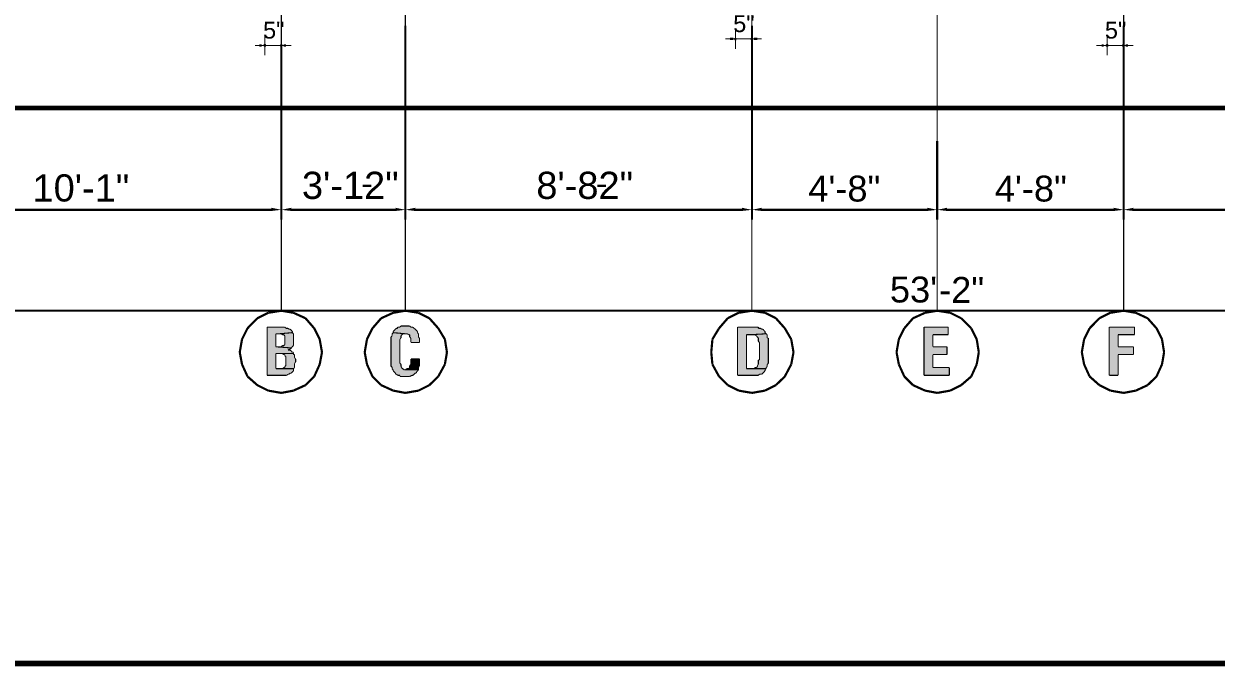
# Model space of a CAD drawing. Header units: millimetres. Extents: x 5 to 350, y 3 to 213.
# Drawn here: x 97.6 to 189.7, y 2.9 to 52.6 of the extents above; entities that cross this region are included whole.
import ezdxf

# ---------------------------------------------------------------- set-up
doc = ezdxf.new("R2010")
doc.units = ezdxf.units.MM
for name, color, linetype in [('H', 251, 'Continuous'), ('P', 255, 'Continuous'), ('T', 255, 'Continuous')]:
    doc.layers.add(name, color=color, linetype=linetype)
doc.styles.get("Standard").update_dxf_attribs({"font": 'arial.ttf'})

msp = doc.modelspace()

# ---------------------------------------------------------------- hatches: boundary and pattern name
at = {"layer": 'H', "linetype": 'Continuous'}
for points in [[(116.082, 50.888), (116.17, 50.976), (116.24, 50.888), (116.082, 50.888)], [(116.17, 50.8), (116.082, 50.888), (116.24, 50.888), (116.17, 50.8)], [(116.24, 50.888), (116.17, 50.976), (116.24, 51.047), (116.24, 50.888)], [(116.17, 50.8), (116.24, 50.888), (116.24, 50.8), (116.17, 50.8)], [(116.24, 50.888), (116.24, 51.047), (116.328, 50.976), (116.24, 50.888)], [(116.24, 50.888), (116.328, 50.976), (116.328, 50.888), (116.24, 50.888)], [(116.24, 50.8), (116.24, 50.888), (116.328, 50.8), (116.24, 50.8)], [(116.328, 50.8), (116.24, 50.888), (116.328, 50.888), (116.328, 50.8)], [(117.352, 50.888), (117.44, 50.976), (117.51, 50.888), (117.352, 50.888)], [(117.44, 50.8), (117.352, 50.888), (117.51, 50.888), (117.44, 50.8)], [(117.51, 50.888), (117.44, 50.976), (117.51, 51.047), (117.51, 50.888)], [(117.44, 50.8), (117.51, 50.888), (117.51, 50.8), (117.44, 50.8)], [(117.51, 50.888), (117.51, 51.047), (117.598, 50.976), (117.51, 50.888)], [(117.51, 50.888), (117.598, 50.976), (117.598, 50.888), (117.51, 50.888)], [(117.51, 50.8), (117.51, 50.888), (117.598, 50.8), (117.51, 50.8)], [(117.598, 50.8), (117.51, 50.888), (117.598, 50.888), (117.598, 50.8)], [(152.576, 51.4), (152.488, 51.47), (152.576, 51.47), (152.576, 51.4)], [(152.488, 51.4), (152.488, 51.47), (152.576, 51.4), (152.488, 51.4)], [(152.488, 51.312), (152.488, 51.4), (152.576, 51.4), (152.488, 51.312)], [(152.576, 51.223), (152.488, 51.312), (152.576, 51.4), (152.576, 51.223)], [(152.576, 51.4), (152.647, 51.47), (152.647, 51.4), (152.576, 51.4)], [(152.576, 51.4), (152.576, 51.47), (152.647, 51.47), (152.576, 51.4)], [(152.576, 51.223), (152.576, 51.4), (152.647, 51.312), (152.576, 51.223)], [(152.647, 51.312), (152.576, 51.4), (152.647, 51.4), (152.647, 51.312)], [(153.846, 51.4), (153.758, 51.47), (153.846, 51.47), (153.846, 51.4)], [(153.758, 51.4), (153.758, 51.47), (153.846, 51.4), (153.758, 51.4)], [(153.758, 51.312), (153.758, 51.4), (153.846, 51.4), (153.758, 51.312)], [(153.846, 51.223), (153.758, 51.312), (153.846, 51.4), (153.846, 51.223)], [(153.846, 51.4), (153.917, 51.47), (154.005, 51.4), (153.846, 51.4)], [(153.846, 51.4), (153.846, 51.47), (153.917, 51.47), (153.846, 51.4)], [(153.846, 51.223), (153.846, 51.4), (153.917, 51.312), (153.846, 51.223)], [(153.917, 51.312), (153.846, 51.4), (154.005, 51.4), (153.917, 51.312)], [(181.098, 50.888), (181.187, 50.976), (181.275, 50.888), (181.098, 50.888)], [(181.187, 50.8), (181.098, 50.888), (181.275, 50.888), (181.187, 50.8)], [(181.275, 50.888), (181.187, 50.976), (181.275, 51.047), (181.275, 50.888)], [(181.187, 50.8), (181.275, 50.888), (181.275, 50.8), (181.187, 50.8)], [(181.275, 50.888), (181.275, 51.047), (181.363, 50.976), (181.275, 50.888)], [(181.275, 50.888), (181.363, 50.976), (181.363, 50.888), (181.275, 50.888)], [(181.275, 50.8), (181.275, 50.888), (181.363, 50.8), (181.275, 50.8)], [(181.363, 50.8), (181.275, 50.888), (181.363, 50.888), (181.363, 50.8)], [(182.368, 50.888), (182.457, 50.976), (182.545, 50.888), (182.368, 50.888)], [(182.457, 50.8), (182.368, 50.888), (182.545, 50.888), (182.457, 50.8)], [(182.545, 50.888), (182.457, 50.976), (182.545, 51.047), (182.545, 50.888)], [(182.457, 50.8), (182.545, 50.888), (182.545, 50.8), (182.457, 50.8)], [(182.545, 50.888), (182.545, 51.047), (182.633, 50.976), (182.545, 50.888)], [(182.545, 50.888), (182.633, 50.976), (182.633, 50.888), (182.545, 50.888)], [(182.545, 50.8), (182.545, 50.888), (182.633, 50.8), (182.545, 50.8)], [(182.633, 50.8), (182.545, 50.888), (182.633, 50.888), (182.633, 50.8)], [(116.752, 38.1), (116.752, 38.347), (117.51, 38.188), (116.752, 38.1)], [(118.286, 38.1), (117.51, 38.188), (118.286, 38.347), (118.286, 38.1)], [(126.33, 38.1), (126.33, 38.347), (127.088, 38.188), (126.33, 38.1)], [(127.847, 38.1), (127.088, 38.188), (127.847, 38.347), (127.847, 38.1)], [(153.07, 38.1), (153.07, 38.347), (153.846, 38.188), (153.07, 38.1)], [(154.605, 38.1), (153.846, 38.188), (154.605, 38.347), (154.605, 38.1)], [(167.393, 38.1), (167.393, 38.347), (168.152, 38.188), (167.393, 38.1)], [(168.91, 38.1), (168.152, 38.188), (168.91, 38.347), (168.91, 38.1)], [(181.786, 38.1), (181.786, 38.347), (182.545, 38.188), (181.786, 38.1)], [(183.303, 38.1), (182.545, 38.188), (183.303, 38.347), (183.303, 38.1)], [(116.417, 25.4), (116.417, 29.122), (117.775, 29.122), (117.863, 29.034), (118.022, 29.034), (118.11, 28.963), (118.198, 28.963), (118.357, 28.787), (118.357, 28.698), (117.352, 28.61), (117.087, 28.61), (117.087, 27.605), (118.286, 27.517), (118.198, 27.428), (118.11, 27.428), (118.022, 27.34), (118.198, 27.34), (118.357, 27.182), (118.445, 27.182), (118.445, 27.093), (117.087, 27.093), (117.087, 25.912), (118.445, 25.912), (118.445, 25.735), (118.286, 25.576), (118.198, 25.576), (118.11, 25.488), (118.022, 25.488), (117.934, 25.4), (116.417, 25.4)], [(118.286, 27.517), (117.087, 27.605), (117.51, 27.605), (117.598, 27.693), (117.687, 27.693), (117.775, 27.764), (117.775, 28.452), (117.687, 28.54), (117.598, 28.54), (117.51, 28.61), (117.352, 28.61), (118.357, 28.698), (118.445, 28.61), (118.445, 27.693), (118.286, 27.517)], [(126.665, 25.312), (126.665, 25.4), (126.488, 25.4), (126.4, 25.488), (126.33, 25.488), (126.33, 25.576), (126.153, 25.735), (126.153, 25.823), (126.065, 25.912), (126.065, 26.07), (125.977, 26.07), (125.977, 28.363), (126.065, 28.452), (126.065, 28.61), (126.153, 28.698), (127.088, 28.61), (126.912, 28.61), (126.753, 28.452), (126.753, 28.275), (126.665, 28.187), (126.665, 26.335), (126.753, 26.247), (126.753, 26.07), (126.824, 26), (126.824, 25.912), (126.912, 25.912), (127, 25.823), (128.094, 25.823), (127.935, 25.647), (127.935, 25.576), (127.847, 25.576), (127.67, 25.4), (127.6, 25.4), (127.423, 25.312), (126.665, 25.312)], [(127.512, 27.94), (127.512, 28.275), (127.423, 28.363), (127.423, 28.54), (127.335, 28.54), (127.247, 28.61), (127.088, 28.61), (126.153, 28.698), (126.153, 28.787), (126.4, 29.034), (126.488, 29.034), (126.488, 29.122), (126.665, 29.122), (126.753, 29.21), (127.423, 29.21), (127.512, 29.122), (127.67, 29.122), (128.023, 28.787), (128.023, 28.698), (128.094, 28.61), (128.094, 28.363), (128.182, 28.275), (128.182, 27.94), (127.512, 27.94)], [(152.735, 25.4), (152.735, 29.122), (154.34, 29.122), (154.34, 29.034), (154.517, 29.034), (154.605, 28.963), (154.693, 28.963), (154.852, 28.787), (154.852, 28.698), (154.94, 28.61), (153.758, 28.54), (153.423, 28.54), (153.423, 25.912), (154.94, 25.912), (154.852, 25.823), (154.852, 25.735), (154.605, 25.488), (154.428, 25.488), (154.34, 25.4), (152.735, 25.4)], [(154.005, 25.912), (154.093, 26), (154.182, 26), (154.27, 26.07), (154.27, 26.158), (154.34, 26.247), (154.34, 26.582), (154.428, 26.582), (154.428, 27.94), (154.34, 28.028), (154.34, 28.275), (154.093, 28.54), (153.758, 28.54), (154.94, 28.61), (155.028, 28.54), (155.028, 28.275), (155.116, 28.275), (155.116, 26.335), (155.028, 26.247), (155.028, 26.07), (154.94, 26), (154.94, 25.912), (154.005, 25.912)], [(167.128, 25.4), (167.128, 29.122), (168.998, 29.122), (168.998, 28.54), (167.816, 28.54), (167.816, 27.605), (168.91, 27.605), (168.91, 27.005), (167.816, 27.005), (167.816, 26), (169.086, 26), (169.086, 25.4), (167.128, 25.4)], [(181.434, 25.4), (181.434, 29.122), (183.392, 29.122), (183.392, 28.54), (182.122, 28.54), (182.122, 27.605), (183.303, 27.605), (183.303, 27.005), (182.122, 27.005), (182.122, 25.4), (181.434, 25.4)], [(117.598, 25.912), (117.687, 26), (117.775, 26), (117.775, 26.07), (117.863, 26.158), (117.863, 26.846), (117.775, 26.917), (117.775, 27.005), (117.687, 27.005), (117.598, 27.093), (118.445, 27.093), (118.445, 27.005), (118.533, 27.005), (118.533, 26.758), (118.622, 26.67), (118.622, 26.423), (118.533, 26.335), (118.533, 26), (118.445, 25.912), (117.598, 25.912)], [(127.088, 25.823), (127.176, 25.912), (127.335, 25.912), (127.423, 26), (127.423, 26.158), (127.512, 26.247), (127.512, 26.67), (128.182, 26.67), (128.182, 26.158), (128.094, 26), (128.094, 25.823), (127.088, 25.823)]]:
    msp.add_hatch(color=256, dxfattribs=at).paths.add_polyline_path(points)

# ---------------------------------------------------------------- linework, layer by layer
at = {"layer": 'P'}
for points, const_width in [([(117.51, 30.392), (117.51, 200.572)], 0.085), ([(127.088, 30.392), (127.088, 200.572)], 0.085), ([(153.846, 30.392), (153.846, 200.572)], 0.085), ([(168.152, 30.392), (168.152, 200.572)], 0.085), ([(182.545, 30.392), (182.545, 200.572)], 0.085), ([(127.088, 52.405), (127.088, 37.43)], 0.169), ([(127.088, 52.405), (127.088, 37.43)], 0.169), ([(153.846, 52.405), (153.846, 37.43)], 0.169), ([(153.846, 52.405), (153.846, 37.43)], 0.169), ([(182.545, 52.405), (182.545, 37.43)], 0.169), ([(182.545, 52.405), (182.545, 37.43)], 0.169), ([(116.24, 51.647), (116.24, 50.13)], 0.085), ([(117.51, 50.13), (117.51, 51.647)], 0.085), ([(152.576, 52.158), (152.576, 50.624)], 0.085), ([(153.846, 50.624), (153.846, 52.158)], 0.085), ([(181.275, 51.647), (181.275, 50.13)], 0.085), ([(182.545, 50.13), (182.545, 51.647)], 0.085), ([(115.482, 50.888), (117.016, 50.888)], 0.085), ([(115.993, 50.888), (115.817, 50.888)], 0.169), ([(118.286, 50.888), (116.752, 50.888)], 0.085), ([(117.51, 50.888), (117.51, 37.43)], 0.169), ([(117.51, 50.888), (117.51, 37.43)], 0.169), ([(117.687, 50.888), (117.863, 50.888)], 0.169), ([(151.8, 51.4), (153.335, 51.4)], 0.085), ([(152.4, 51.4), (152.153, 51.4)], 0.169), ([(154.605, 51.4), (153.07, 51.4)], 0.085), ([(154.005, 51.4), (154.27, 51.4)], 0.169), ([(180.428, 50.888), (182.033, 50.888)], 0.085), ([(181.01, 50.888), (180.852, 50.888)], 0.169), ([(183.303, 50.888), (181.786, 50.888)], 0.085), ([(182.704, 50.888), (182.88, 50.888)], 0.169), ([(63.747, 46.055), (260.35, 46.055)], 0.339), ([(168.152, 43.515), (168.152, 37.43)], 0.169), ([(168.152, 43.515), (168.152, 37.43)], 0.169), ([(123.79, 40.04), (124.46, 40.04)], 0.169), ([(141.905, 40.04), (142.575, 40.04)], 0.169), ([(87.295, 38.188), (116.752, 38.188)], 0.169), ([(118.286, 38.188), (126.33, 38.188)], 0.169), ([(127.847, 38.188), (153.07, 38.188)], 0.169), ([(154.605, 38.188), (167.393, 38.188)], 0.169), ([(168.91, 38.188), (181.786, 38.188)], 0.169), ([(183.303, 38.188), (208.88, 38.188)], 0.169), ([(87.295, 30.392), (249.096, 30.392)], 0.169), ([(117.51, 30.392), (116.505, 30.233)], 0.169), ([(118.445, 30.233), (117.51, 30.392)], 0.169), ([(127.088, 30.392), (126.153, 30.233)], 0.169), ([(128.094, 30.233), (127.088, 30.392)], 0.169), ([(153.846, 30.392), (152.823, 30.233)], 0.169), ([(154.852, 30.233), (153.846, 30.392)], 0.169), ([(168.152, 30.392), (167.217, 30.233)], 0.169), ([(169.157, 30.233), (168.152, 30.392)], 0.169), ([(182.545, 30.392), (181.522, 30.233)], 0.169), ([(183.48, 30.233), (182.545, 30.392)], 0.169), ([(115.658, 29.81), (114.9, 29.034)], 0.169), ([(116.505, 30.233), (115.658, 29.81)], 0.169), ([(119.38, 29.81), (118.445, 30.233)], 0.169), ([(120.05, 29.034), (119.38, 29.81)], 0.169), ([(125.218, 29.81), (124.548, 29.034)], 0.169), ([(126.153, 30.233), (125.218, 29.81)], 0.169), ([(128.94, 29.81), (128.094, 30.233)], 0.169), ([(129.628, 29.034), (128.94, 29.81)], 0.169), ([(151.977, 29.81), (151.306, 29.034)], 0.169), ([(152.823, 30.233), (151.977, 29.81)], 0.169), ([(155.698, 29.81), (154.852, 30.233)], 0.169), ([(156.386, 29.034), (155.698, 29.81)], 0.169), ([(166.282, 29.81), (165.612, 29.034)], 0.169), ([(167.217, 30.233), (166.282, 29.81)], 0.169), ([(170.004, 29.81), (169.157, 30.233)], 0.169), ([(170.78, 29.034), (170.004, 29.81)], 0.169), ([(180.675, 29.81), (179.917, 29.034)], 0.169), ([(181.522, 30.233), (180.675, 29.81)], 0.169), ([(184.397, 29.81), (183.48, 30.233)], 0.169), ([(185.085, 29.034), (184.397, 29.81)], 0.169), ([(114.9, 29.034), (114.476, 28.187)], 0.169), ([(117.51, 29.122), (116.417, 29.122)], 0.085), ([(116.417, 29.122), (116.417, 25.4)], 0.085), ([(117.087, 27.605), (117.087, 28.61)], 0.085), ([(117.087, 28.61), (117.352, 28.61)], 0.085), ([(118.357, 28.698), (117.352, 28.61)], 0.085), ([(117.352, 28.61), (118.357, 28.698)], 0.085), ([(117.352, 28.61), (117.44, 28.61)], 0.085), ([(117.44, 28.61), (117.51, 28.61)], 0.085), ([(117.687, 29.122), (117.51, 29.122)], 0.085), ([(117.51, 28.61), (117.598, 28.54)], 0.085), ([(117.598, 28.54), (117.687, 28.54)], 0.085), ([(117.775, 29.122), (117.687, 29.122)], 0.085), ([(117.687, 28.54), (117.775, 28.452)], 0.085), ([(117.863, 29.034), (117.775, 29.122)], 0.085), ([(117.934, 29.034), (117.863, 29.034)], 0.085), ([(118.022, 29.034), (117.934, 29.034)], 0.085), ([(118.11, 28.963), (118.022, 29.034)], 0.085), ([(118.198, 28.963), (118.11, 28.963)], 0.085), ([(118.286, 28.875), (118.198, 28.963)], 0.085), ([(118.357, 28.787), (118.286, 28.875)], 0.085), ([(118.357, 28.698), (118.357, 28.787)], 0.085), ([(118.445, 28.61), (118.357, 28.698)], 0.085), ([(118.445, 28.54), (118.445, 28.61)], 0.085), ([(118.445, 28.363), (118.445, 28.54)], 0.085), ([(120.474, 28.187), (120.05, 29.034)], 0.169), ([(124.548, 29.034), (124.125, 28.187)], 0.169), ([(126.153, 28.698), (126.065, 28.61)], 0.085), ([(126.065, 28.61), (126.065, 28.54)], 0.085), ([(126.065, 28.54), (126.065, 28.452)], 0.085), ([(126.242, 28.875), (126.153, 28.787)], 0.085), ([(126.153, 28.787), (126.153, 28.698)], 0.085), ([(127.088, 28.61), (126.153, 28.698)], 0.085), ([(126.153, 28.698), (127.088, 28.61)], 0.085), ([(126.33, 28.963), (126.242, 28.875)], 0.085), ([(126.4, 29.034), (126.33, 28.963)], 0.085), ([(126.488, 29.034), (126.4, 29.034)], 0.085), ([(126.577, 29.122), (126.488, 29.122)], 0.085), ([(126.488, 29.122), (126.488, 29.034)], 0.085), ([(126.665, 29.122), (126.577, 29.122)], 0.085), ([(126.753, 29.21), (126.665, 29.122)], 0.085), ([(126.824, 29.21), (126.753, 29.21)], 0.085), ([(126.753, 28.452), (126.824, 28.54)], 0.085), ([(127, 29.21), (126.824, 29.21)], 0.085), ([(126.824, 28.54), (126.912, 28.61)], 0.085), ([(126.912, 28.61), (127, 28.61)], 0.085), ([(127.088, 29.21), (127, 29.21)], 0.085), ([(127, 28.61), (127.088, 28.61)], 0.085), ([(127.176, 29.21), (127.088, 29.21)], 0.085), ([(127.088, 28.61), (127.176, 28.61)], 0.085), ([(127.335, 29.21), (127.176, 29.21)], 0.085), ([(127.176, 28.61), (127.247, 28.61)], 0.085), ([(127.247, 28.61), (127.335, 28.54)], 0.085), ([(127.423, 29.21), (127.335, 29.21)], 0.085), ([(127.335, 28.54), (127.423, 28.54)], 0.085), ([(127.512, 29.122), (127.423, 29.21)], 0.085), ([(127.423, 28.54), (127.423, 28.452)], 0.085), ([(127.6, 29.122), (127.512, 29.122)], 0.085), ([(127.67, 29.122), (127.6, 29.122)], 0.085), ([(127.758, 29.034), (127.67, 29.122)], 0.085), ([(127.847, 28.963), (127.758, 29.034)], 0.085), ([(127.935, 28.875), (127.847, 28.963)], 0.085), ([(128.023, 28.787), (127.935, 28.875)], 0.085), ([(128.023, 28.698), (128.023, 28.787)], 0.085), ([(128.094, 28.61), (128.023, 28.698)], 0.085), ([(128.094, 28.54), (128.094, 28.61)], 0.085), ([(128.094, 28.452), (128.094, 28.54)], 0.085), ([(130.14, 28.187), (129.628, 29.034)], 0.169), ([(151.306, 29.034), (150.795, 28.187)], 0.169), ([(153.917, 29.122), (152.735, 29.122)], 0.085), ([(152.735, 29.122), (152.735, 25.4)], 0.085), ([(153.423, 25.912), (153.423, 28.54)], 0.085), ([(153.423, 28.54), (153.758, 28.54)], 0.085), ([(154.94, 28.61), (153.758, 28.54)], 0.085), ([(153.758, 28.54), (154.94, 28.61)], 0.085), ([(153.758, 28.54), (153.846, 28.54)], 0.085), ([(153.846, 28.54), (154.005, 28.54)], 0.085), ([(154.005, 29.122), (153.917, 29.122)], 0.085), ([(154.093, 29.122), (154.005, 29.122)], 0.085), ([(154.005, 28.54), (154.093, 28.54)], 0.085), ([(154.182, 29.122), (154.093, 29.122)], 0.085), ([(154.093, 28.54), (154.182, 28.452)], 0.085), ([(154.34, 29.122), (154.182, 29.122)], 0.085), ([(154.34, 29.034), (154.34, 29.122)], 0.085), ([(154.428, 29.034), (154.34, 29.034)], 0.085), ([(154.517, 29.034), (154.428, 29.034)], 0.085), ([(154.605, 28.963), (154.517, 29.034)], 0.085), ([(154.693, 28.963), (154.605, 28.963)], 0.085), ([(154.764, 28.875), (154.693, 28.963)], 0.085), ([(154.852, 28.787), (154.764, 28.875)], 0.085), ([(154.852, 28.698), (154.852, 28.787)], 0.085), ([(154.94, 28.61), (154.852, 28.698)], 0.085), ([(155.028, 28.54), (154.94, 28.61)], 0.085), ([(155.028, 28.452), (155.028, 28.54)], 0.085), ([(156.88, 28.187), (156.386, 29.034)], 0.169), ([(165.612, 29.034), (165.188, 28.187)], 0.169), ([(168.998, 29.122), (167.128, 29.122)], 0.085), ([(167.128, 29.122), (167.128, 25.4)], 0.085), ([(167.816, 27.605), (167.816, 28.54)], 0.085), ([(167.816, 28.54), (168.998, 28.54)], 0.085), ([(168.998, 28.54), (168.998, 29.122)], 0.085), ([(171.203, 28.187), (170.78, 29.034)], 0.169), ([(179.917, 29.034), (179.493, 28.187)], 0.169), ([(183.392, 29.122), (181.434, 29.122)], 0.085), ([(181.434, 29.122), (181.434, 25.4)], 0.085), ([(182.122, 27.605), (182.122, 28.54)], 0.085), ([(182.122, 28.54), (183.392, 28.54)], 0.085), ([(183.392, 28.54), (183.392, 29.122)], 0.085), ([(185.508, 28.187), (185.085, 29.034)], 0.169), ([(114.476, 28.187), (114.3, 27.182)], 0.169), ([(117.352, 27.605), (117.087, 27.605)], 0.085), ([(117.087, 27.605), (118.286, 27.517)], 0.085), ([(118.286, 27.517), (117.087, 27.605)], 0.085), ([(117.44, 27.605), (117.352, 27.605)], 0.085), ([(117.51, 27.605), (117.44, 27.605)], 0.085), ([(117.598, 27.693), (117.51, 27.605)], 0.085), ([(117.687, 27.693), (117.598, 27.693)], 0.085), ([(117.775, 27.764), (117.687, 27.693)], 0.085), ([(117.775, 28.452), (117.775, 28.363)], 0.085), ([(117.775, 28.363), (117.775, 28.275)], 0.085), ([(117.775, 28.275), (117.775, 28.116)], 0.085), ([(117.775, 28.116), (117.775, 28.028)], 0.085), ([(117.775, 28.028), (117.775, 27.94)], 0.085), ([(117.775, 27.94), (117.775, 27.852)], 0.085), ([(117.775, 27.852), (117.775, 27.764)], 0.085), ([(118.286, 27.517), (118.357, 27.605)], 0.085), ([(118.357, 27.605), (118.445, 27.693)], 0.085), ([(118.445, 28.275), (118.445, 28.363)], 0.085), ([(118.445, 28.187), (118.445, 28.275)], 0.085), ([(118.445, 28.116), (118.445, 28.187)], 0.085), ([(118.445, 27.94), (118.445, 28.116)], 0.085), ([(118.445, 27.852), (118.445, 27.94)], 0.085), ([(118.445, 27.764), (118.445, 27.852)], 0.085), ([(118.445, 27.693), (118.445, 27.764)], 0.085), ([(120.65, 27.182), (120.474, 28.187)], 0.169), ([(124.125, 28.187), (123.948, 27.182)], 0.169), ([(126.065, 28.452), (125.977, 28.363)], 0.085), ([(125.977, 28.363), (125.977, 28.187)], 0.085), ([(125.977, 28.187), (125.977, 28.116)], 0.085), ([(125.977, 28.116), (125.977, 28.028)], 0.085), ([(125.977, 28.028), (125.977, 27.94)], 0.085), ([(125.977, 27.94), (125.977, 27.852)], 0.085), ([(125.977, 27.852), (125.977, 27.764)], 0.085), ([(125.977, 27.764), (125.977, 27.605)], 0.085), ([(125.977, 27.605), (125.977, 27.517)], 0.085), ([(126.665, 28.187), (126.753, 28.275)], 0.085), ([(126.665, 28.116), (126.665, 28.187)], 0.085), ([(126.665, 28.028), (126.665, 28.116)], 0.085), ([(126.665, 27.94), (126.665, 28.028)], 0.085), ([(126.665, 27.852), (126.665, 27.94)], 0.085), ([(126.665, 27.693), (126.665, 27.852)], 0.085), ([(126.665, 27.517), (126.665, 27.693)], 0.085), ([(126.753, 28.363), (126.753, 28.452)], 0.085), ([(126.753, 28.275), (126.753, 28.363)], 0.085), ([(127.423, 28.452), (127.423, 28.363)], 0.085), ([(127.423, 28.363), (127.512, 28.275)], 0.085), ([(127.512, 28.275), (127.512, 28.187)], 0.085), ([(127.512, 28.187), (127.512, 28.028)], 0.085), ([(127.512, 28.028), (127.512, 27.94)], 0.085), ([(127.512, 27.94), (128.182, 27.94)], 0.085), ([(128.094, 28.363), (128.094, 28.452)], 0.085), ([(128.182, 28.275), (128.094, 28.363)], 0.085), ([(128.182, 28.116), (128.182, 28.275)], 0.085), ([(128.182, 28.028), (128.182, 28.116)], 0.085), ([(128.182, 27.94), (128.182, 28.028)], 0.085), ([(130.298, 27.182), (130.14, 28.187)], 0.169), ([(150.795, 28.187), (150.707, 27.182)], 0.169), ([(154.182, 28.452), (154.27, 28.363)], 0.085), ([(154.27, 28.363), (154.34, 28.275)], 0.085), ([(154.34, 28.275), (154.34, 28.187)], 0.085), ([(154.34, 28.187), (154.34, 28.116)], 0.085), ([(154.34, 28.116), (154.34, 28.028)], 0.085), ([(154.34, 28.028), (154.428, 27.94)], 0.085), ([(154.428, 27.94), (154.428, 27.852)], 0.085), ([(154.428, 27.852), (154.428, 27.764)], 0.085), ([(154.428, 27.764), (154.428, 27.693)], 0.085), ([(154.428, 27.693), (154.428, 27.517)], 0.085), ([(155.028, 28.363), (155.028, 28.452)], 0.085), ([(155.028, 28.275), (155.028, 28.363)], 0.085), ([(155.116, 28.275), (155.028, 28.275)], 0.085), ([(155.116, 28.187), (155.116, 28.275)], 0.085), ([(155.116, 28.116), (155.116, 28.187)], 0.085), ([(155.116, 27.94), (155.116, 28.116)], 0.085), ([(155.116, 27.852), (155.116, 27.94)], 0.085), ([(155.116, 27.764), (155.116, 27.852)], 0.085), ([(155.116, 27.605), (155.116, 27.764)], 0.085), ([(155.116, 27.517), (155.116, 27.605)], 0.085), ([(157.057, 27.182), (156.88, 28.187)], 0.169), ([(165.188, 28.187), (165.012, 27.182)], 0.169), ([(168.91, 27.605), (167.816, 27.605)], 0.085), ([(168.91, 27.005), (168.91, 27.605)], 0.085), ([(171.362, 27.182), (171.203, 28.187)], 0.169), ([(179.493, 28.187), (179.317, 27.182)], 0.169), ([(183.303, 27.605), (182.122, 27.605)], 0.085), ([(183.303, 27.005), (183.303, 27.605)], 0.085), ([(185.667, 27.182), (185.508, 28.187)], 0.169), ([(114.3, 27.182), (114.476, 26.247)], 0.169), ([(117.087, 25.912), (117.087, 27.093)], 0.085), ([(117.087, 27.093), (117.352, 27.093)], 0.085), ([(118.445, 27.093), (117.352, 27.093)], 0.085), ([(117.352, 27.093), (117.44, 27.093)], 0.085), ([(117.352, 27.093), (118.445, 27.093)], 0.085), ([(117.44, 27.093), (117.51, 27.093)], 0.085), ([(117.51, 27.093), (117.598, 27.093)], 0.085), ([(117.598, 27.093), (117.687, 27.005)], 0.085), ([(117.687, 27.005), (117.775, 27.005)], 0.085), ([(117.775, 27.005), (117.775, 26.917)], 0.085), ([(117.775, 26.917), (117.863, 26.846)], 0.085), ([(117.863, 26.846), (117.863, 26.758)], 0.085), ([(117.863, 26.758), (117.863, 26.582)], 0.085), ([(118.022, 27.34), (118.11, 27.428)], 0.085), ([(118.11, 27.34), (118.022, 27.34)], 0.085), ([(118.11, 27.428), (118.198, 27.428)], 0.085), ([(118.198, 27.34), (118.11, 27.34)], 0.085), ([(118.198, 27.428), (118.286, 27.517)], 0.085), ([(118.286, 27.27), (118.198, 27.34)], 0.085), ([(118.357, 27.182), (118.286, 27.27)], 0.085), ([(118.445, 27.182), (118.357, 27.182)], 0.085), ([(118.445, 27.093), (118.445, 27.182)], 0.085), ([(118.445, 27.005), (118.445, 27.093)], 0.085), ([(118.533, 27.005), (118.445, 27.005)], 0.085), ([(118.533, 26.846), (118.533, 27.005)], 0.085), ([(118.533, 26.758), (118.533, 26.846)], 0.085), ([(118.622, 26.67), (118.533, 26.758)], 0.085), ([(118.622, 26.582), (118.622, 26.67)], 0.085), ([(120.474, 26.247), (120.65, 27.182)], 0.169), ([(120.65, 27.182), (120.65, 27.182)], 0.169), ([(123.948, 27.182), (124.125, 26.247)], 0.169), ([(125.977, 27.517), (125.977, 27.428)], 0.085), ([(125.977, 27.428), (125.977, 27.27)], 0.085), ([(125.977, 27.27), (125.977, 27.182)], 0.085), ([(125.977, 27.182), (125.977, 27.005)], 0.085), ([(125.977, 27.005), (125.977, 26.917)], 0.085), ([(125.977, 26.917), (125.977, 26.758)], 0.085), ([(125.977, 26.758), (125.977, 26.67)], 0.085), ([(125.977, 26.67), (125.977, 26.582)], 0.085), ([(126.665, 27.428), (126.665, 27.517)], 0.085), ([(126.665, 27.27), (126.665, 27.428)], 0.085), ([(126.665, 27.182), (126.665, 27.27)], 0.085), ([(126.665, 27.005), (126.665, 27.182)], 0.085), ([(126.665, 26.846), (126.665, 27.005)], 0.085), ([(126.665, 26.758), (126.665, 26.846)], 0.085), ([(126.665, 26.582), (126.665, 26.758)], 0.085), ([(128.182, 26.67), (127.512, 26.67)], 0.085), ([(127.512, 26.67), (127.512, 26.582)], 0.085), ([(128.182, 26.582), (128.182, 26.67)], 0.085), ([(128.182, 26.67), (128.182, 26.67)], 0.085), ([(130.14, 26.247), (130.298, 27.182)], 0.169), ([(130.298, 27.182), (130.298, 27.182)], 0.169), ([(150.707, 27.182), (150.795, 26.247)], 0.169), ([(154.428, 27.517), (154.428, 27.428)], 0.085), ([(154.428, 27.428), (154.428, 27.27)], 0.085), ([(154.428, 27.27), (154.428, 27.093)], 0.085), ([(154.428, 27.093), (154.428, 27.005)], 0.085), ([(154.428, 27.005), (154.428, 26.917)], 0.085), ([(154.428, 26.917), (154.428, 26.846)], 0.085), ([(154.428, 26.846), (154.428, 26.67)], 0.085), ([(154.428, 26.67), (154.428, 26.582)], 0.085), ([(155.116, 27.428), (155.116, 27.517)], 0.085), ([(155.116, 27.34), (155.116, 27.428)], 0.085), ([(155.116, 27.182), (155.116, 27.34)], 0.085), ([(155.116, 27.093), (155.116, 27.182)], 0.085), ([(155.116, 27.005), (155.116, 27.093)], 0.085), ([(155.116, 26.846), (155.116, 27.005)], 0.085), ([(155.116, 26.758), (155.116, 26.846)], 0.085), ([(155.116, 26.67), (155.116, 26.758)], 0.085), ([(155.116, 26.582), (155.116, 26.67)], 0.085), ([(156.88, 26.247), (157.057, 27.182)], 0.169), ([(157.057, 27.182), (157.057, 27.182)], 0.169), ([(165.012, 27.182), (165.188, 26.247)], 0.169), ([(167.816, 26), (167.816, 27.005)], 0.085), ([(167.816, 27.005), (168.91, 27.005)], 0.085), ([(171.203, 26.247), (171.362, 27.182)], 0.169), ([(171.362, 27.182), (171.362, 27.182)], 0.169), ([(179.317, 27.182), (179.493, 26.247)], 0.169), ([(182.122, 25.4), (182.122, 27.005)], 0.085), ([(182.122, 27.005), (183.303, 27.005)], 0.085), ([(185.508, 26.247), (185.667, 27.182)], 0.169), ([(185.667, 27.182), (185.667, 27.182)], 0.169), ([(114.476, 26.247), (114.9, 25.312)], 0.169), ([(117.352, 25.912), (117.087, 25.912)], 0.085), ([(117.087, 25.912), (118.445, 25.912)], 0.085), ([(118.445, 25.912), (117.087, 25.912)], 0.085), ([(117.51, 25.912), (117.352, 25.912)], 0.085), ([(117.598, 25.912), (117.51, 25.912)], 0.085), ([(117.687, 26), (117.598, 25.912)], 0.085), ([(117.775, 26), (117.687, 26)], 0.085), ([(117.863, 26.158), (117.775, 26.07)], 0.085), ([(117.775, 26.07), (117.775, 26)], 0.085), ([(117.863, 26.582), (117.863, 26.494)], 0.085), ([(117.863, 26.494), (117.863, 26.423)], 0.085), ([(117.863, 26.423), (117.863, 26.247)], 0.085), ([(117.863, 26.247), (117.863, 26.158)], 0.085), ([(118.357, 25.647), (118.445, 25.735)], 0.085), ([(118.445, 25.912), (118.533, 26)], 0.085), ([(118.445, 25.823), (118.445, 25.912)], 0.085), ([(118.445, 25.735), (118.445, 25.823)], 0.085), ([(118.533, 26.335), (118.622, 26.423)], 0.085), ([(118.533, 26.158), (118.533, 26.335)], 0.085), ([(118.533, 26.07), (118.533, 26.158)], 0.085), ([(118.533, 26), (118.533, 26.07)], 0.085), ([(118.622, 26.494), (118.622, 26.582)], 0.085), ([(118.622, 26.423), (118.622, 26.494)], 0.085), ([(120.05, 25.312), (120.474, 26.247)], 0.169), ([(124.125, 26.247), (124.548, 25.312)], 0.169), ([(125.977, 26.582), (125.977, 26.494)], 0.085), ([(125.977, 26.494), (125.977, 26.423)], 0.085), ([(125.977, 26.423), (125.977, 26.335)], 0.085), ([(125.977, 26.335), (125.977, 26.247)], 0.085), ([(125.977, 26.247), (125.977, 26.158)], 0.085), ([(125.977, 26.158), (125.977, 26.07)], 0.085), ([(125.977, 26.07), (126.065, 26.07)], 0.085), ([(126.065, 26.07), (126.065, 26)], 0.085), ([(126.065, 26), (126.065, 25.912)], 0.085), ([(126.065, 25.912), (126.153, 25.823)], 0.085), ([(126.153, 25.823), (126.153, 25.735)], 0.085), ([(126.153, 25.735), (126.242, 25.647)], 0.085), ([(126.665, 26.494), (126.665, 26.582)], 0.085), ([(126.665, 26.423), (126.665, 26.494)], 0.085), ([(126.665, 26.335), (126.665, 26.423)], 0.085), ([(126.753, 26.247), (126.665, 26.335)], 0.085), ([(126.753, 26.158), (126.753, 26.247)], 0.085), ([(126.753, 26.07), (126.753, 26.158)], 0.085), ([(126.824, 26), (126.753, 26.07)], 0.085), ([(126.824, 25.912), (126.824, 26)], 0.085), ([(126.912, 25.912), (126.824, 25.912)], 0.085), ([(127, 25.823), (126.912, 25.912)], 0.085), ([(127.088, 25.823), (127, 25.823)], 0.085), ([(127.176, 25.912), (127.088, 25.823)], 0.085), ([(127.088, 25.823), (128.094, 25.823)], 0.085), ([(128.094, 25.823), (127.088, 25.823)], 0.085), ([(127.247, 25.912), (127.176, 25.912)], 0.085), ([(127.335, 25.912), (127.247, 25.912)], 0.085), ([(127.423, 26), (127.335, 25.912)], 0.085), ([(127.512, 26.247), (127.423, 26.158)], 0.085), ([(127.423, 26.158), (127.423, 26.07)], 0.085), ([(127.423, 26.07), (127.423, 26)], 0.085), ([(127.512, 26.582), (127.512, 26.423)], 0.085), ([(127.512, 26.423), (127.512, 26.335)], 0.085), ([(127.512, 26.335), (127.512, 26.247)], 0.085), ([(127.935, 25.647), (128.023, 25.735)], 0.085), ([(128.023, 25.735), (128.094, 25.823)], 0.085), ([(128.094, 26), (128.182, 26.158)], 0.085), ([(128.094, 25.912), (128.094, 26)], 0.085), ([(128.094, 25.823), (128.094, 25.912)], 0.085), ([(128.182, 26.423), (128.182, 26.582)], 0.085), ([(128.182, 26.335), (128.182, 26.423)], 0.085), ([(128.182, 26.247), (128.182, 26.335)], 0.085), ([(128.182, 26.158), (128.182, 26.247)], 0.085), ([(129.628, 25.312), (130.14, 26.247)], 0.169), ([(150.795, 26.247), (151.306, 25.312)], 0.169), ([(153.758, 25.912), (153.423, 25.912)], 0.085), ([(153.423, 25.912), (154.94, 25.912)], 0.085), ([(154.94, 25.912), (153.423, 25.912)], 0.085), ([(153.917, 25.912), (153.758, 25.912)], 0.085), ([(154.005, 25.912), (153.917, 25.912)], 0.085), ([(154.093, 26), (154.005, 25.912)], 0.085), ([(154.182, 26), (154.093, 26)], 0.085), ([(154.27, 26.07), (154.182, 26)], 0.085), ([(154.34, 26.247), (154.27, 26.158)], 0.085), ([(154.27, 26.158), (154.27, 26.07)], 0.085), ([(154.428, 26.582), (154.34, 26.582)], 0.085), ([(154.34, 26.582), (154.34, 26.494)], 0.085), ([(154.34, 26.494), (154.34, 26.423)], 0.085), ([(154.34, 26.423), (154.34, 26.335)], 0.085), ([(154.34, 26.335), (154.34, 26.247)], 0.085), ([(154.764, 25.647), (154.852, 25.735)], 0.085), ([(154.852, 25.823), (154.94, 25.912)], 0.085), ([(154.852, 25.735), (154.852, 25.823)], 0.085), ([(154.94, 26), (155.028, 26.07)], 0.085), ([(154.94, 25.912), (154.94, 26)], 0.085), ([(155.028, 26.247), (155.116, 26.335)], 0.085), ([(155.028, 26.158), (155.028, 26.247)], 0.085), ([(155.028, 26.07), (155.028, 26.158)], 0.085), ([(155.116, 26.494), (155.116, 26.582)], 0.085), ([(155.116, 26.423), (155.116, 26.494)], 0.085), ([(155.116, 26.335), (155.116, 26.423)], 0.085), ([(156.386, 25.312), (156.88, 26.247)], 0.169), ([(165.188, 26.247), (165.612, 25.312)], 0.169), ([(169.086, 26), (167.816, 26)], 0.085), ([(169.086, 25.4), (169.086, 26)], 0.085), ([(170.78, 25.312), (171.203, 26.247)], 0.169), ([(179.493, 26.247), (179.917, 25.312)], 0.169), ([(185.085, 25.312), (185.508, 26.247)], 0.169), ([(114.9, 25.312), (115.658, 24.642)], 0.169), ([(116.417, 25.4), (117.598, 25.4)], 0.085), ([(117.598, 25.4), (117.687, 25.4)], 0.085), ([(117.687, 25.4), (117.775, 25.4)], 0.085), ([(117.775, 25.4), (117.863, 25.4)], 0.085), ([(117.863, 25.4), (117.934, 25.4)], 0.085), ([(117.934, 25.4), (118.022, 25.488)], 0.085), ([(118.022, 25.488), (118.11, 25.488)], 0.085), ([(118.11, 25.488), (118.198, 25.576)], 0.085), ([(118.198, 25.576), (118.286, 25.576)], 0.085), ([(118.286, 25.576), (118.357, 25.647)], 0.085), ([(119.38, 24.642), (120.05, 25.312)], 0.169), ([(124.548, 25.312), (125.218, 24.642)], 0.169), ([(126.242, 25.647), (126.33, 25.576)], 0.085), ([(126.33, 25.576), (126.33, 25.488)], 0.085), ([(126.33, 25.488), (126.4, 25.488)], 0.085), ([(126.4, 25.488), (126.488, 25.4)], 0.085), ([(126.488, 25.4), (126.665, 25.4)], 0.085), ([(126.665, 25.4), (126.665, 25.312)], 0.085), ([(126.665, 25.312), (126.753, 25.312)], 0.085), ([(126.753, 25.312), (126.824, 25.312)], 0.085), ([(126.824, 25.312), (127, 25.312)], 0.085), ([(127, 25.312), (127.088, 25.312)], 0.085), ([(127.088, 25.312), (127.176, 25.312)], 0.085), ([(127.176, 25.312), (127.247, 25.312)], 0.085), ([(127.247, 25.312), (127.335, 25.312)], 0.085), ([(127.335, 25.312), (127.423, 25.312)], 0.085), ([(127.423, 25.312), (127.6, 25.4)], 0.085), ([(127.6, 25.4), (127.67, 25.4)], 0.085), ([(127.67, 25.4), (127.758, 25.488)], 0.085), ([(127.758, 25.488), (127.847, 25.576)], 0.085), ([(127.847, 25.576), (127.935, 25.576)], 0.085), ([(127.935, 25.576), (127.935, 25.647)], 0.085), ([(128.94, 24.642), (129.628, 25.312)], 0.169), ([(151.306, 25.312), (151.977, 24.642)], 0.169), ([(152.735, 25.4), (153.758, 25.4)], 0.085), ([(153.758, 25.4), (153.917, 25.4)], 0.085), ([(153.917, 25.4), (154.005, 25.4)], 0.085), ([(154.005, 25.4), (154.093, 25.4)], 0.085), ([(154.093, 25.4), (154.182, 25.4)], 0.085), ([(154.182, 25.4), (154.34, 25.4)], 0.085), ([(154.34, 25.4), (154.428, 25.488)], 0.085), ([(154.428, 25.488), (154.517, 25.488)], 0.085), ([(154.517, 25.488), (154.605, 25.488)], 0.085), ([(154.605, 25.488), (154.693, 25.576)], 0.085), ([(154.693, 25.576), (154.764, 25.647)], 0.085), ([(155.698, 24.642), (156.386, 25.312)], 0.169), ([(165.612, 25.312), (166.282, 24.642)], 0.169), ([(167.128, 25.4), (169.086, 25.4)], 0.085), ([(170.004, 24.642), (170.78, 25.312)], 0.169), ([(179.917, 25.312), (180.675, 24.642)], 0.169), ([(181.434, 25.4), (182.122, 25.4)], 0.085), ([(184.397, 24.642), (185.085, 25.312)], 0.169), ([(115.658, 24.642), (116.505, 24.218)], 0.169), ([(116.505, 24.218), (117.51, 24.042)], 0.169), ([(117.51, 24.042), (118.445, 24.218)], 0.169), ([(118.445, 24.218), (119.38, 24.642)], 0.169), ([(125.218, 24.642), (126.153, 24.218)], 0.169), ([(126.153, 24.218), (127.088, 24.042)], 0.169), ([(127.088, 24.042), (128.094, 24.218)], 0.169), ([(128.094, 24.218), (128.94, 24.642)], 0.169), ([(151.977, 24.642), (152.823, 24.218)], 0.169), ([(152.823, 24.218), (153.846, 24.042)], 0.169), ([(153.846, 24.042), (154.852, 24.218)], 0.169), ([(154.852, 24.218), (155.698, 24.642)], 0.169), ([(166.282, 24.642), (167.217, 24.218)], 0.169), ([(167.217, 24.218), (168.152, 24.042)], 0.169), ([(168.152, 24.042), (169.157, 24.218)], 0.169), ([(169.157, 24.218), (170.004, 24.642)], 0.169), ([(180.675, 24.642), (181.522, 24.218)], 0.169), ([(181.522, 24.218), (182.545, 24.042)], 0.169), ([(182.545, 24.042), (183.48, 24.218)], 0.169), ([(183.48, 24.218), (184.397, 24.642)], 0.169), ([(350.273, 3.14), (5.256, 3.14)], 0.423), ([(350.273, 3.14), (5.256, 3.14)], 0.423)]:
    msp.add_lwpolyline(points, dxfattribs=dict(at, const_width=const_width))

# ---------------------------------------------------------------- texts
at = {"layer": 'T', "attachment_point": 7}
for s, insert, char_height in [('{\\fArial|b0|i0|c0|p18;5"}', (116.1, 51.4), 1.3), ('{\\fArial|b0|i0|c0|p18;5"}', (152.4, 51.9), 1.3), ('{\\fArial|b0|i0|c0|p18;5"}', (181.1, 51.4), 1.3), ('{\\fArial|b0|i0|c0|p18;10\'-1"}', (98.3, 38.8), 2.1), ('{\\fArial|b0|i0|c0|p18;3\'-12"}', (119.1, 39), 2.1), ('{\\fArial|b0|i0|c0|p18;8\'-82"}', (137.2, 39), 2.1), ('{\\fArial|b0|i0|c0|p18;4\'-8"}', (158.2, 38.8), 2), ('{\\fArial|b0|i0|c0|p18;4\'-8"}', (172.6, 38.8), 2), ("{\\fArial|b0|i0|c0|p18;53'}", (164.5, 31), 2), ('{\\fArial|b0|i0|c0|p18;-2"}', (168.3, 31), 2)]:
    msp.add_mtext(s, dxfattribs=dict(at, insert=insert, char_height=char_height))

doc.saveas('drawing.dxf')
